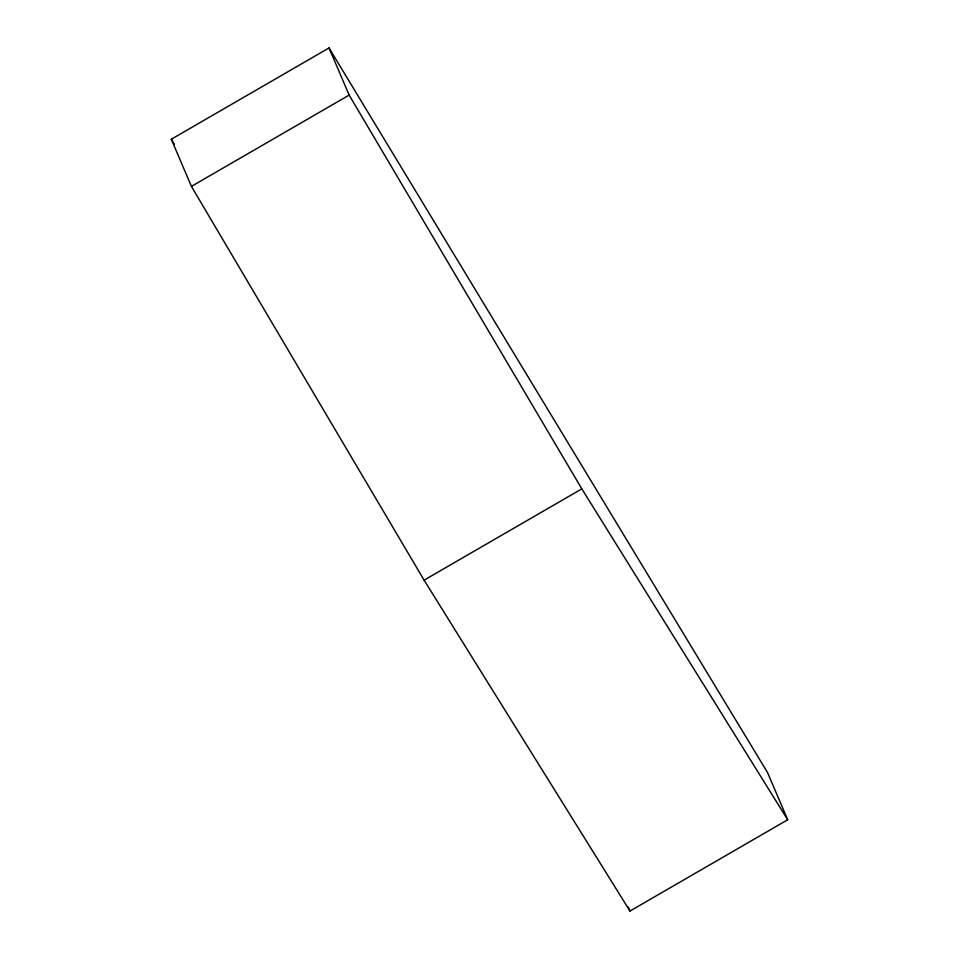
<?xml version="1.0" encoding="UTF-8"?>
<svg xmlns="http://www.w3.org/2000/svg" width="959" height="959" viewBox="0 0 959 959"><rect width="100%" height="100%" fill="white"/><g stroke="black" fill="none" stroke-linecap="round" stroke-linejoin="round"><path stroke-width="1.44" d="M171.301 139.235L329.033 47.95L767.584 772.618L787.699 819.765L629.967 911.05L424.094 580.147L191.416 186.382L171.301 139.235L174.406 144.353M191.416 186.382L349.148 95.097L329.033 47.95M424.094 580.147L581.825 488.874L787.699 819.765M349.148 95.097L581.825 488.874M628.241 907.01L629.967 911.05"/></g></svg>
